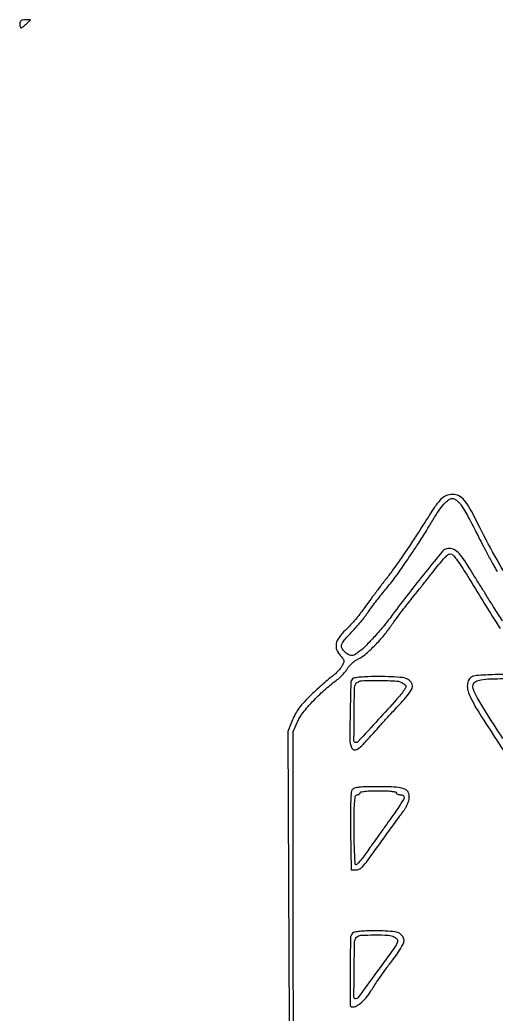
# Model space of a CAD drawing. Extents: x 0 to 1024, y 0 to 1024.
# Drawn here: x 0 to 237.9, y 527.4 to 1024 of the extents above; entities that cross this region are included whole.
import ezdxf

# ---------------------------------------------------------------- set-up
doc = ezdxf.new("R2010")
doc.units = 0

msp = doc.modelspace()

# ---------------------------------------------------------------- linework, layer by layer
for points in [[(0, 1022, 0.025602), (0.039269, 1021.233598, 0.040565), (0.159158, 1020.5875, 0.04885), (0.332541, 1020.129895, 0.285119), (0.541813, 1020, 0.148233), (0.857565, 1020.095713, 0.012734), (1.555076, 1020.5875, 0.015935), (2.36861, 1021.233945, 0.011678), (3.230375, 1022), (5.377123, 1024), (2.688561, 1024, 0.038539), (1.386605, 1023.8995, 0.121975), (0.58607, 1023.564027, 0.156563), (0.148808, 1022.952329, 0.077657)], [(166.2, 694.8, 0.191783), (165.304106, 692.718447, 0.002535), (164.982876, 678.378979, 0.004339), (164.863613, 664.593638, 0.091852), (165.606989, 660.581787, 0.244422), (166.852033, 659.478859, 0.20877), (168.599211, 659.77181, 0.05832), (171.431922, 662.130113, 0.008154), (176.601835, 667.75, -0.001865), (179.968017, 671.502824, -0.001466), (183.642915, 675.545313, -0.001482), (187.081253, 679.283062, -0.003655), (189.632581, 682, 0.038788), (195.462504, 689.154374, 0.318607), (195.420093, 693.129383, 0.217515), (191.247135, 695.490441, 0.021637), (179.477494, 696, 0.006476), (174.070154, 695.929964, 0.016059), (170.116465, 695.700321, 0.016643), (167.275932, 695.347958, 0.158481)], [(191.508717, 692.617285, -0.032341), (192.524933, 691.768207, -0.171791), (192.847875, 691.132205, -0.16236), (192.707954, 690.413681, -0.028117), (191.949846, 689.232118, -0.026025), (188.197569, 684.579778, -0.002914), (179.060249, 674.503739, -0.000585), (168.885071, 663.439795, -0.209499), (167.881506, 663, -0.414221), (166.908731, 663.9728, -0.002665), (166.980479, 677.367015, -0.003686), (167.217879, 690.511686, -0.192312), (168.2, 692.8, -0.18965), (170.781225, 693.923571, -0.010886), (179.593783, 694.046356, -0.012456), (188.323078, 693.760375, -0.14442)], [(166.100428, 639.621009, 0.154608), (165.560308, 638.291692, 0.009283), (165.295604, 633.927974, 0.010462), (165.166131, 627.792125, 0.003554), (165.227984, 618.871009), (165.5, 599.5), (167.949123, 599.5, 0.137385), (169.844898, 600.030924, 0.078478), (171.672453, 601.578888, 0.021268), (174.485229, 605.137461, 0.00111), (183, 616.960994, -0.001053), (185.644042, 620.633362, -0.001169), (188.213534, 624.168943, -0.001081), (190.419251, 627.17544, -0.006083), (191.62054, 628.764604, 0.032676), (192.482967, 630.041251, 0.02095), (193.320133, 631.622561, 0.021048), (194.012617, 633.247202, 0.036544), (194.428608, 634.652624, 0.142941), (194.209564, 637.811184, 0.210418), (192.305117, 639.783149, 0.084275), (187.902244, 640.76714, 0.012931), (178.899938, 641, 0.005834), (173.193892, 640.93342, 0.021), (169.562934, 640.695872, 0.030112), (167.19264, 640.295021, 0.164032)], [(188, 638, 0.191087), (188.151477, 637.618118, 0.088204), (188.5875, 637.29375, 0.068025), (189.234582, 637.073693, 0.048028), (190, 637, -0.062909), (190.7647, 636.903405, -0.081019), (191.4125, 636.619545, -0.098228), (191.845997, 636.198774, -0.152277), (192, 635.704834, -0.138121), (191.761043, 634.856309, -0.00462), (189.893488, 631.865891, -0.008445), (187.576644, 628.363195, -0.005748), (184.828894, 624.454834, 0.000542), (181.760559, 620.185658, 0.000436), (178.469976, 615.588295, 0.000441), (175.437149, 611.33531, 0.001129), (173.251578, 608.25, -0.009206), (171.496252, 605.855024, -0.013782), (169.868654, 603.835938, -0.008654), (168.454543, 602.234384, -0.210574), (167.922684, 602, -0.395282), (167.536026, 602.362285, -0.003097), (167.263181, 606.991601, -0.008552), (167.063767, 612.595042, -0.004617), (167, 619.5, -0.002558), (167.049641, 629.203576, -0.018821), (167.271429, 633.833333, -0.037964), (167.682219, 636.356419, -0.346303), (168.5, 637, 0.064853), (169.073457, 637.074694, 0.082425), (169.559375, 637.29375, 0.098894), (169.884432, 637.618646, 0.148195), (170, 638, -0.365646), (170.35519, 638.420765, -0.014491), (172.5, 638.722222, -0.018502), (175.360273, 638.933283, -0.009164), (179, 639, -0.009164), (182.639727, 638.933283, -0.018502), (185.5, 638.722222, -0.014491), (187.64481, 638.420765, -0.365646)], [(166.2, 567.8, 0.1944), (165.162522, 565.355594, 0.002666), (164.963606, 548.841692, 0.001917), (164.915235, 532.03672, 0.413933), (165.952947, 531, 0.114477), (168.104997, 531.499263, 0.060481), (170.415075, 533.002008, 0.047561), (172.825139, 535.447064, 0.026808), (175.279797, 538.816978, -0.00229), (178.648479, 543.952935, -0.00679), (181.023438, 547.434298, -0.007369), (183.384666, 550.693322, -0.003117), (186.644818, 555, 0.036849), (191.415941, 562.273791, 0.278541), (191.272486, 566.208945, 0.225589), (187.54885, 568.478103, 0.025893), (177.477494, 569, 0.008354), (173.067779, 568.926318, 0.01815), (169.689939, 568.690461, 0.019014), (167.210462, 568.330852, 0.151991)], [(187.143301, 565.923308, -0.060639), (187.873596, 565.410138, -0.072297), (188.410711, 564.763047, -0.084931), (188.680044, 564.086754, -0.144991), (188.632784, 563.485434, -0.064159), (186.972528, 560.406591, -0.001839), (178.210962, 548.297801, -0.000632), (168.857753, 535.504954, -0.238953), (167.861485, 535, -0.414565), (166.894582, 535.968065, -0.002448), (166.979325, 549.871386, -0.003394), (167.221981, 563.518529, -0.192535), (168.2, 565.8, -0.184124), (170.365464, 566.770229, -0.012638), (177.197792, 566.98746, -0.015823), (183.963428, 566.817373, -0.109084)]]:
    msp.add_lwpolyline(points, format="xyb", close=True)
for points in [[(241.062735, 723.879269, -0.001332), (236.90729, 730.364592, -0.002669), (233.665693, 735.513933, 0.000011), (230.765327, 740.17601, 0.000009), (227.701808, 745.099901, 0.000009), (224.911431, 749.58441, 0.000026), (222.96022, 752.719772, 0.030252), (220.188774, 756.624834, 0.075563), (217.617605, 758.983223, 0.111017), (215.121898, 759.952053, 0.129611), (212.601049, 759.67715, 0.130767), (211.09765, 758.589118, 0.001298), (202.665449, 748.197444, 0.004704), (194.098241, 737.376457, 0.00582), (186.332799, 727.132335, -0.012886), (182.008518, 721.592159, -0.011618), (177.256694, 716.083408, -0.011826), (172.747061, 711.325806, -0.03349), (169.314338, 708.30568, -0.021049), (167.570218, 707.080185, -0.079475), (166.350846, 706.547611, -0.115024), (165.276505, 706.52168, -0.071745), (164.087256, 706.953302, -0.044663), (163.22703, 707.517711, -0.028271), (162.329647, 708.315087, -0.028311), (161.530513, 709.205895, -0.045832), (160.970582, 710.054969, -0.141225), (160.683719, 711.395556, -0.11469), (161.117151, 712.805844, -0.049788), (162.51779, 714.742888, -0.007507), (165.752976, 718.282051, 0.007213), (168.133048, 720.882679, 0.00718), (170.440735, 723.554727, 0.007065), (172.390137, 725.94639, 0.02779), (173.485668, 727.5, -0.018469), (174.58419, 729.121164, -0.004047), (176.597383, 731.821875, -0.004208), (178.978588, 734.908594, -0.004029), (181.4457, 738, 0.00225), (185.778765, 743.390071, 0.009853), (188.261647, 746.636508, 0.008517), (190.771421, 750.180693, 0.00139), (195.5, 757.146795, 0.001285), (199.098386, 762.509407, 0.00572), (201.167008, 765.687573, 0.006173), (203.0899, 768.801399, 0.001668), (206.059194, 773.78279, -0.015121), (209.145861, 778.65794, -0.033103), (211.856799, 782.144779, -0.043033), (214.194179, 784.356335, -0.16953), (216.038002, 785, -0.122912), (216.920983, 784.779612, -0.039034), (218.073624, 784.045313, -0.036279), (219.27798, 782.993732, -0.033285), (220.35556, 781.75, -0.028789), (221.622772, 779.856708, -0.005928), (223.620886, 776.370312, -0.006217), (225.846713, 772.25822, -0.005815), (228.020827, 768, 0.002752), (230.226753, 763.613318, 0.002512), (232.548146, 759.115625, 0.002512), (234.662421, 755.118286, 0.008173), (236.119719, 752.5, -0.002762), (237.275271, 750.475724, -0.003163), (238.356659, 748.528125, -0.002855)], [(255.2868, 725.150176, -0.002674), (238.411901, 754.286607, -0.014263), (229.741182, 770.5, 0.007902), (224.975606, 779.690398, 0.048993), (222.013074, 784.095166, 0.103912), (219.328576, 786.238296, 0.117193), (216.123423, 787, 0.103739), (212.837717, 786.310873, 0.105147), (210.123921, 784.361148, 0.039989), (206.779357, 780.036885, 0.003821), (199.569643, 768.807497, -0.006182), (195.680779, 762.812915, -0.004249), (191.130506, 756.10934, -0.004284), (186.639805, 749.730569, -0.008697), (182.979176, 744.807497, 0.001718), (179.649671, 740.457863, 0.001528), (176.216682, 735.912202, 0.001533), (173.153352, 731.803964, 0.004725), (171.116661, 729, -0.014605), (169.283713, 726.57863, -0.009061), (166.999561, 723.84071, -0.009088), (164.644872, 721.217911, -0.016183), (162.600261, 719.159864, 0.046539), (159.434549, 715.561151, 0.110825), (158.030066, 712.309401, 0.140384), (158.310552, 709.268599, 0.09611), (160.170916, 706.318069, -0.02542), (161.37153, 704.902331, -0.126455), (161.775168, 703.950176, -0.131748), (161.661137, 702.941818, -0.028526), (160.920916, 701.334731, -0.046058), (160.128667, 700.127398, -0.020558), (158.882653, 698.689073, -0.020145), (157.430292, 697.265116, -0.025724), (155.977476, 696.081114, 0.017571), (154.166737, 694.653889, 0.004925), (151.44006, 692.298393, 0.004961), (148.407222, 689.571867, 0.005204), (145.477476, 686.828309, 0.013475), (141.965711, 683.284444, 0.029053), (139.504251, 680.337115, 0.034829), (137.691322, 677.496758, 0.031213), (136.214931, 674.328309), (133.929861, 668.5), (134.364699, 556.5, 0.000636), (134.735851, 484.49138, 0.004937)], [(136.726071, 488.573621, -0.000682), (136.579561, 559.5), (136.503172, 668.5), (138.85732, 673.709529, -0.061266), (141.492061, 678.037859, -0.021789), (146.236328, 683.526781, -0.021176), (152.040718, 689.17905, -0.022906), (158.157653, 694.16588, 0.025929), (159.692939, 695.433043, 0.018422), (161.282059, 697.001017, 0.018662), (162.691337, 698.614524, 0.037139), (163.657653, 700.007844, -0.048089), (164.61596, 701.32708, -0.028691), (165.983874, 702.705144, -0.028533), (167.518727, 703.932866, -0.043478), (168.989579, 704.796097, 0.064783), (172.434557, 707.019859, 0.02073), (176.927614, 711.155924, 0.020821), (181.457874, 716.081113, 0.02648), (185.190023, 721, -0.010149), (186.835819, 723.322869, -0.002979), (189.45557, 726.821875, -0.002991), (192.450699, 730.724242, -0.003208), (195.423751, 734.5, 0.000242), (198.592244, 738.475234, 0.000166), (202.183489, 742.988422, 0.000168), (205.639049, 747.337049, 0.000341), (208.352143, 750.758459, -0.007171), (211.529255, 754.654499, -0.044106), (213.360736, 756.481573, -0.105058), (214.693382, 757.186732, -0.194586), (215.89164, 757.057993, -0.111086), (216.896042, 756.190022, -0.006617), (219.252397, 752.914639, -0.009687), (221.953537, 748.889376, -0.006981), (224.816415, 744.299534, 0.003192), (232.176005, 732.298911, 0.002941), (239.889963, 720.059907, 0.002758)], [(241.517592, 697, 0.006614), (236.156728, 696.929086, 0.009102), (231.343534, 696.713998, 0.00629), (227.341212, 696.411493, 0.101188), (226.049287, 696.026378, 0.135495), (224.299251, 694.360566, 0.118636), (223.540069, 691.945176, 0.088175), (223.875112, 688.84134, 0.045541), (225.307697, 685.195931, 0.027071), (230.640584, 675.873023, 0.001773), (247.596183, 649.838237, 0.001544)], [(241.315262, 665, -0.002018), (232.447209, 678.830669, -0.01521), (228.481717, 685.51108, -0.029614), (226.547781, 689.555118, -0.175312), (226.456023, 691.861441, -0.183851), (227.758679, 693.502402, -0.092009), (230.281717, 694.431063, -0.036995), (234.951351, 694.877084, -0.00506), (244.75, 694.986345, 0.00342)]]:
    msp.add_lwpolyline(points, format="xyb")

doc.saveas('drawing.dxf')
